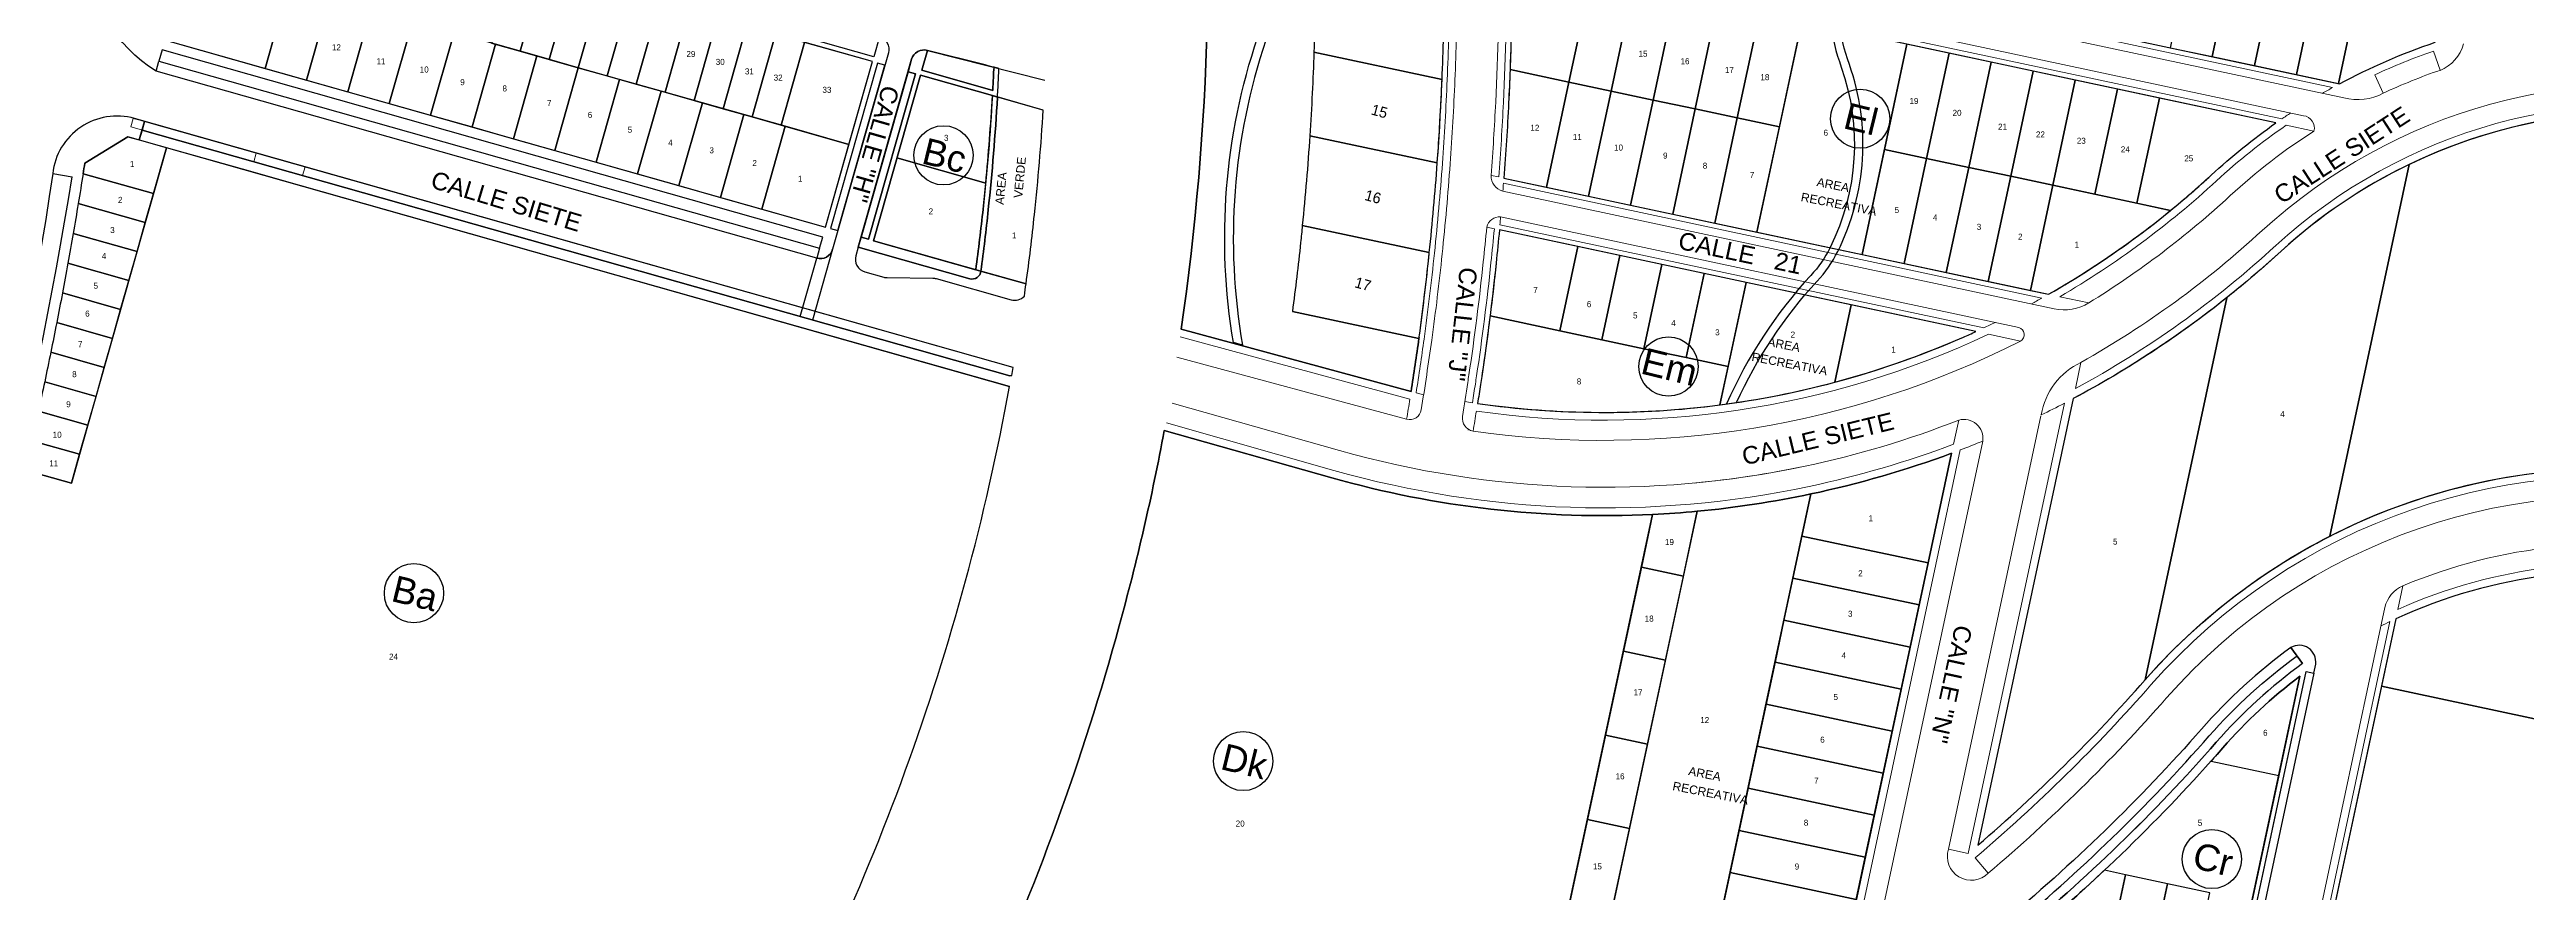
# Model space of a CAD drawing. Header units: millimetres. Extents: x 547073 to 557369, y 9424164 to 9429566.
# Drawn here: x 548852 to 549428, y 9428407 to 9428603 of the extents above; entities that cross this region are included whole.
import ezdxf

# ---------------------------------------------------------------- set-up
doc = ezdxf.new("R2010")
doc.units = ezdxf.units.MM
for name, color, linetype in [('--- VIAS', 9, 'Continuous'), ('lotes verdes', 84, 'Continuous'), ('NUMERACION', 1, 'Continuous'), ('TEXTO', 5, 'Continuous'), ('TEXTO-CATASTRO', 12, 'Continuous'), ('trazado vias 2', 9, 'Continuous'), ('VEREDAS PP', 9, 'Continuous')]:
    doc.layers.add(name, color=color, linetype=linetype)
for name, color, linetype, lineweight in [('MANZANAS', 1, 'Continuous', 30), ('polilinea lote', 201, 'Continuous', 25), ('trazado manzanas', 6, 'Continuous', 25), ('VENTANA', 2, 'Continuous', 20), ('VEREDAS', 140, 'Continuous', 20)]:
    doc.layers.add(name, color=color, linetype=linetype, lineweight=lineweight)
doc.layers.add('vereda', color=7, linetype='Continuous', lineweight=25, true_color=0xb4b4b4)
doc.styles.add('KBYOZ', font='micross.ttf')

# ---------------------------------------------------------------- blocks, each defined once
blk = doc.blocks.new('2368')
at = {"layer": '--- VIAS'}
for points in [[(6691.35, 1986.98, -0.131043), (6642.45, 1998.33, 0.22568), (6593.68, 2000.51, -0.147254), (6530.25, 1993.7, 0.193042), (6475.95, 1982.93, -0.253579), (6430.45, 1979.25, 0.521623), (6415.12, 1969.96, -0.135231), (6402.34, 1932.93, 0.240088), (6393.93, 1868.7, -0.213974), (6389.39, 1812.39, 0.25735), (6389.48, 1761.12, -0.210596), (6395.62, 1693.31, 0.124924), (6390.2, 1622.39), (6388.07, 1623, -0.123259), (6393.72, 1693.95, 0.210596), (6387.73, 1760.15, -0.083733), (6381.64, 1777.44, -0.083733)], [(6526.21, 1708.56, 0.09628), (6529.38, 1687.01, -0.202923), (6526.76, 1645.05, -0.070812), (6522.29, 1638.58, 0.082783), (6502.7, 1608.7), (6505.04, 1609.03, -0.079827), (6523.76, 1637.23, 0.070812), (6528.55, 1644.15, 0.202923), (6531.27, 1687.67, -0.09628), (6528.21, 1708.47, -0.157608)]]:
    blk.add_lwpolyline(points, format="xyb", dxfattribs=at)

msp = doc.modelspace()

# ---------------------------------------------------------------- linework, layer by layer
msp.add_lwpolyline([(549375.283, 9428457.084), (549370.349, 9428433.972), (549364.086, 9428404.633), (549359.91, 9428385.074), (549311.224, 9428395.467, 0.0391846), (549357.357, 9428440.417, -0.0508897), (549375.283, 9428457.084)], format="xyb", close=True)
at = {"layer": 'lotes verdes'}
msp.add_lwpolyline([(548867.009, 9428629.238, -0.0050226), (548866.155, 9428619.915, 0.1195259), (548873.479, 9428606.616), (548902.314, 9428598.443), (548913.221, 9428636.928), (548889.169, 9428643.745), (548883.715, 9428624.503)], format="xyb", close=True, dxfattribs=at)
at = {"layer": 'MANZANAS', "color": 1}
for centre in [(549273.048, 9428586.742), (549228.514, 9428529.085), (549129.684, 9428437.353)]:
    msp.add_circle(centre, 6.888, dxfattribs=at)
at = {"layer": 'MANZANAS'}
for centre in [(549060, 9428578.221), (548936.928, 9428476.393), (549354.837, 9428414.562)]:
    msp.add_circle(centre, 6.888, dxfattribs=at)
at = {"layer": 'polilinea lote'}
for points in [[(549146.449, 9428622.593, -0.0083501), (549146.105, 9428602.216, -0.0039121), (549145.71, 9428592.675, -0.0040571), (549145.143, 9428582.789, -0.0085921), (549143.412, 9428561.89, -0.0016243), (549143.005, 9428557.946, -0.0075977), (549141.102, 9428541.932), (549170.523, 9428535.652, 0.0000947), (549170.552, 9428535.862, -0.0000935), (549170.523, 9428535.652), (549170.523, 9428535.652, -0.003815), (549168.694, 9428523.32), (549115.228, 9428537.784, 0.0603154), (549118.782, 9428679.418, -0.0871005)], [(549012.254, 9428351.09, 0.0844974), (549075.368, 9428524.45), (548989.095, 9428548.902), (548910.395, 9428571.208), (548899.042, 9428574.426), (548879.415, 9428579.988), (548876.628, 9428570.156), (548873.841, 9428560.323), (548871.054, 9428550.49), (548868.267, 9428540.658), (548865.481, 9428530.825), (548862.694, 9428520.992), (548859.907, 9428511.16), (548857.3, 9428501.962), (548846.529, 9428505.014)]]:
    msp.add_lwpolyline(points, format="xyb", dxfattribs=at)
for points in [[(548967.099, 9428621.657), (548960.364, 9428623.566), (548954.911, 9428604.324), (548961.645, 9428602.415)], [(549360.134, 9428625.617), (549350.355, 9428627.705), (549345.135, 9428603.256), (549354.915, 9428601.168)], [(549369.914, 9428623.529), (549360.134, 9428625.617), (549354.915, 9428601.168), (549364.694, 9428599.08)], [(549379.693, 9428621.441), (549369.914, 9428623.529), (549364.694, 9428599.08), (549374.474, 9428596.992)], [(548917.389, 9428614.959), (548907.767, 9428617.686), (548902.314, 9428598.443), (548911.935, 9428595.717)], [(548973.834, 9428619.748), (548967.099, 9428621.657), (548961.645, 9428602.415), (548968.38, 9428600.506)], [(548980.568, 9428617.839), (548973.834, 9428619.748), (548968.38, 9428600.506), (548975.115, 9428598.597)], [(548987.303, 9428615.931), (548980.568, 9428617.839), (548975.115, 9428598.597), (548981.849, 9428596.689)], [(549220.385, 9428617.621), (549210.606, 9428619.709), (549205.387, 9428595.26), (549215.166, 9428593.172)], [(549230.165, 9428615.533), (549220.385, 9428617.621), (549215.166, 9428593.172), (549224.946, 9428591.084)], [(549389.473, 9428619.353), (549379.693, 9428621.441), (549374.474, 9428596.992), (549384.254, 9428594.904)], [(548927.01, 9428612.232), (548917.389, 9428614.959), (548911.935, 9428595.717), (548921.556, 9428592.99)], [(548936.631, 9428609.505), (548927.01, 9428612.232), (548921.556, 9428592.99), (548931.177, 9428590.263)], [(548994.038, 9428614.022), (548987.303, 9428615.931), (548981.849, 9428596.689), (548988.584, 9428594.78)], [(549000.773, 9428612.113), (548994.038, 9428614.022), (548988.584, 9428594.78), (548995.319, 9428592.871)], [(549007.507, 9428610.204), (549000.773, 9428612.113), (548995.319, 9428592.871), (549002.054, 9428590.962)], [(549239.945, 9428613.445), (549230.165, 9428615.533), (549224.946, 9428591.084), (549234.725, 9428588.996)], [(549249.724, 9428611.357), (549239.945, 9428613.445), (549234.725, 9428588.996), (549244.505, 9428586.908)], [(549259.504, 9428609.269), (549249.724, 9428611.357), (549244.505, 9428586.908), (549254.284, 9428584.82)], [(548946.252, 9428606.778), (548936.631, 9428609.505), (548931.177, 9428590.263), (548940.798, 9428587.536)], [(548955.873, 9428604.051), (548946.252, 9428606.778), (548940.798, 9428587.536), (548950.419, 9428584.809)], [(549014.242, 9428608.295), (549007.507, 9428610.204), (549002.054, 9428590.962), (549008.788, 9428589.053)], [(549020.977, 9428606.387), (549014.242, 9428608.295), (549008.788, 9428589.053), (549015.523, 9428587.145)], [(549027.711, 9428604.478), (549020.977, 9428606.387), (549015.523, 9428587.145), (549022.258, 9428585.236)], [(549283.953, 9428604.049), (549259.504, 9428609.269), (549249.065, 9428560.371), (549273.514, 9428555.151)], [(548965.494, 9428601.324), (548955.873, 9428604.051), (548950.419, 9428584.809), (548960.04, 9428582.082)], [(548975.115, 9428598.597), (548965.494, 9428601.324), (548960.04, 9428582.082), (548969.661, 9428579.355)], [(549043.49, 9428600.006), (549027.711, 9428604.478), (549022.258, 9428585.236), (549038.036, 9428580.764)], [(549293.732, 9428601.961), (549283.953, 9428604.049), (549278.733, 9428579.6), (549288.513, 9428577.512)], [(549303.512, 9428599.873), (549293.732, 9428601.961), (549288.513, 9428577.512), (549298.292, 9428575.424)], [(549313.291, 9428597.785), (549303.512, 9428599.873), (549298.292, 9428575.424), (549308.072, 9428573.336)], [(548984.736, 9428595.871), (548975.115, 9428598.597), (548969.661, 9428579.355), (548979.282, 9428576.628)], [(548994.357, 9428593.144), (548984.736, 9428595.871), (548979.282, 9428576.628), (548988.903, 9428573.902)], [(549215.166, 9428593.172), (549205.387, 9428595.26), (549200.167, 9428570.811), (549209.947, 9428568.723)], [(549323.071, 9428595.697), (549313.291, 9428597.785), (549308.072, 9428573.336), (549317.852, 9428571.248)], [(549332.85, 9428593.609), (549323.071, 9428595.697), (549317.852, 9428571.248), (549327.631, 9428569.16)], [(549003.978, 9428590.417), (548994.357, 9428593.144), (548988.903, 9428573.902), (548998.524, 9428571.175)], [(549013.599, 9428587.69), (549003.978, 9428590.417), (548998.524, 9428571.175), (549008.145, 9428568.448)], [(549224.946, 9428591.084), (549215.166, 9428593.172), (549209.947, 9428568.723), (549219.726, 9428566.635)], [(549234.725, 9428588.996), (549224.946, 9428591.084), (549219.726, 9428566.635), (549229.506, 9428564.547)], [(549244.505, 9428586.908), (549234.725, 9428588.996), (549229.506, 9428564.547), (549239.285, 9428562.459)], [(549342.63, 9428591.521), (549332.85, 9428593.609), (549327.631, 9428569.16), (549337.411, 9428567.072)], [(549023.22, 9428584.963), (549013.599, 9428587.69), (549008.145, 9428568.448), (549017.766, 9428565.721)], [(549038.036, 9428580.764), (549023.22, 9428584.963), (549017.766, 9428565.721), (549032.582, 9428561.522)], [(549254.284, 9428584.82), (549244.505, 9428586.908), (549239.285, 9428562.459), (549249.065, 9428560.371)], [(549288.513, 9428577.512), (549278.733, 9428579.6), (549273.514, 9428555.151), (549283.294, 9428553.063)], [(549298.292, 9428575.424), (549288.513, 9428577.512), (549283.294, 9428553.063), (549293.073, 9428550.975)], [(549308.072, 9428573.336), (549298.292, 9428575.424), (549293.073, 9428550.975), (549302.853, 9428548.887)], [(549308.072, 9428573.336), (549302.853, 9428548.887), (549312.632, 9428546.799), (549317.852, 9428571.248)], [(549217.221, 9428554.9), (549207.441, 9428556.988), (549203.266, 9428537.428), (549213.046, 9428535.34)], [(549227.001, 9428552.811), (549217.221, 9428554.9), (549213.046, 9428535.34), (549222.825, 9428533.252)], [(549236.78, 9428550.723), (549227.001, 9428552.811), (549222.825, 9428533.252), (549232.605, 9428531.164)], [(549246.56, 9428548.635), (549236.78, 9428550.723), (549232.605, 9428531.164), (549242.384, 9428529.076)], [(549259.539, 9428489.688), (549257.452, 9428479.908), (549286.791, 9428473.645), (549288.878, 9428483.425)], [(549231.987, 9428480.372), (549222.208, 9428482.46), (549218.032, 9428462.901), (549227.812, 9428460.813)], [(549286.791, 9428473.645), (549257.452, 9428479.908), (549255.364, 9428470.129), (549284.703, 9428463.865)], [(549284.703, 9428463.865), (549255.364, 9428470.129), (549253.276, 9428460.349), (549282.615, 9428454.086)], [(549227.812, 9428460.813), (549218.032, 9428462.901), (549213.857, 9428443.341), (549223.637, 9428441.254)], [(549282.615, 9428454.086), (549253.276, 9428460.349), (549251.189, 9428450.569), (549280.528, 9428444.306)], [(549251.189, 9428450.569), (549249.101, 9428440.79), (549278.44, 9428434.526), (549280.528, 9428444.306)], [(549537.973, 9428424.054), (549394.212, 9428454.744), (549364.058, 9428313.492), (549481.151, 9428157.882)], [(549223.637, 9428441.254), (549213.857, 9428443.341), (549209.681, 9428423.782), (549219.461, 9428421.694)], [(549278.44, 9428434.526), (549249.101, 9428440.79), (549247.013, 9428431.01), (549276.352, 9428424.747)], [(549247.013, 9428431.01), (549244.925, 9428421.23), (549274.264, 9428414.967), (549276.352, 9428424.747)], [(549219.461, 9428421.694), (549209.681, 9428423.782), (549205.506, 9428404.223), (549215.286, 9428402.135)], [(549244.925, 9428421.23), (549242.838, 9428411.451), (549272.177, 9428405.188), (549274.264, 9428414.967)], [(549242.838, 9428411.451), (549240.75, 9428401.671), (549270.089, 9428395.408), (549272.177, 9428405.188)], [(549344.527, 9428408.809), (549334.747, 9428410.896), (549330.571, 9428391.337), (549340.351, 9428389.249)], [(549354.306, 9428406.721), (549344.527, 9428408.809), (549340.351, 9428389.249), (549350.131, 9428387.162)]]:
    msp.add_lwpolyline(points, close=True, dxfattribs=at)
for points in [[(549176.416, 9428616.196), (549146.449, 9428622.593, -0.0083501), (549146.105, 9428602.216), (549175.886, 9428595.859, 0.0079448)], [(549210.606, 9428619.709), (549192.148, 9428623.65, -0.0097086), (549191.691, 9428598.185), (549205.387, 9428595.26)], [(549389.473, 9428619.353), (549384.254, 9428594.904), (549384.483, 9428594.855, -0.0419202), (549406.753, 9428604.5), (549409.032, 9428615.177)], [(549175.674, 9428591.2, 0.001821), (549175.886, 9428595.859), (549146.105, 9428602.216, -0.0039121), (549145.71, 9428592.675, -0.0040571), (549145.143, 9428582.789), (549174.778, 9428576.463, 0.0057656)], [(549071.375, 9428592.102), (549054.65, 9428596.843), (549049.197, 9428577.6), (549069.823, 9428571.754, 0.0095187)], [(549205.387, 9428595.26), (549191.691, 9428598.185, -0.0029649), (549191.354, 9428590.413, -0.0066781), (549190.258, 9428572.927), (549200.167, 9428570.811)], [(549083.197, 9428588.752), (549071.375, 9428592.102, -0.0123478), (549069.213, 9428565.72, -0.0066238), (549067.517, 9428551.62), (549079.196, 9428548.31, 0.0086767), (549081.145, 9428564.445, 0.0111293)], [(549369.699, 9428585.741), (549342.63, 9428591.521), (549337.411, 9428567.072), (549345.222, 9428565.404, 0.0150637), (549354.684, 9428573.625, -0.0333058)], [(549491.676, 9428499.369), (549508.802, 9428579.594), (549508.802, 9428579.594), (549508.802, 9428579.594), (549478.877, 9428585.984, 0.1630673), (549400.686, 9428576.081), (549382.236, 9428489.656, -0.1662436), (549474.828, 9428502.962), (549491.676, 9428499.369), (549491.676, 9428499.369)], [(548879.415, 9428579.988), (548870.437, 9428582.533), (548860.407, 9428576.399, -0.0006391), (548860.022, 9428573.948), (548876.388, 9428569.309), (548876.388, 9428569.309)], [(549174.778, 9428576.463), (549145.143, 9428582.789, -0.0085921), (549143.412, 9428561.89), (549172.923, 9428555.59, 0.0081833)], [(549069.823, 9428571.754), (549049.197, 9428577.6), (549043.743, 9428558.358), (549067.517, 9428551.62, 0.0066238), (549069.213, 9428565.72, 0.0028288)], [(548876.388, 9428569.309), (548860.022, 9428573.948, -0.0018144), (548858.894, 9428566.991), (548874.479, 9428562.574)], [(549317.852, 9428571.248), (549312.632, 9428546.799), (549316.858, 9428545.896, 0.0414325), (549345.222, 9428565.404)], [(549400.686, 9428576.081, 0.072805), (549370.92, 9428555.951, -0.0179444), (549358.285, 9428545.104), (549339.315, 9428456.243, -0.0949146), (549382.236, 9428489.656)], [(548874.479, 9428562.574), (548858.894, 9428566.991, -0.001813), (548857.717, 9428560.049), (548872.57, 9428555.84), (548874.479, 9428562.574)], [(548872.57, 9428555.84), (548857.717, 9428560.049, -0.0018116), (548856.49, 9428553.121), (548870.662, 9428549.105), (548870.662, 9428549.105)], [(549172.84, 9428554.811, 0.0003058), (549172.923, 9428555.59), (549143.412, 9428561.89, -0.0016243), (549143.005, 9428557.946, -0.0075977), (549141.102, 9428541.932), (549170.523, 9428535.652, 0.0086051)], [(549207.441, 9428556.988), (549189.23, 9428560.876, -0.0029517), (549188.454, 9428553.171, -0.0053604), (549187.049, 9428540.891), (549203.266, 9428537.428)], [(548870.662, 9428549.105), (548856.49, 9428553.121, -0.0018103), (548855.214, 9428546.207), (548868.753, 9428542.37)], [(549271.009, 9428543.415), (549246.56, 9428548.635), (549240.486, 9428520.183, 0.0327256), (549267.176, 9428525.463)], [(548868.753, 9428542.37), (548855.214, 9428546.207, -0.0018091), (548853.889, 9428539.307), (548866.844, 9428535.635), (548868.753, 9428542.37)], [(549299.97, 9428537.232), (549271.009, 9428543.415), (549267.176, 9428525.463, 0.0381014), (549297.061, 9428535.931, 0.003828)], [(549358.285, 9428545.104, -0.0460923), (549322.603, 9428521.656), (549300.425, 9428417.763, 0.0353341), (549339.315, 9428456.243)], [(548866.844, 9428535.635), (548853.889, 9428539.307, -0.001808), (548852.515, 9428532.421), (548864.935, 9428528.901), (548864.935, 9428528.901)], [(549222.825, 9428533.252), (549213.046, 9428535.34), (549203.266, 9428537.428), (549187.049, 9428540.891, -0.0061901), (549185.1, 9428526.751, -0.0007083), (549184.821, 9428524.914, -0.0017048), (549184.147, 9428520.516, 0.0680065), (549240.486, 9428520.183), (549242.384, 9428529.076), (549232.605, 9428531.164)], [(548864.935, 9428528.901), (548852.515, 9428532.421, -0.0018071), (548851.092, 9428525.548), (548863.026, 9428522.166)], [(548863.026, 9428522.166), (548851.092, 9428525.548, -0.0018062), (548849.62, 9428518.69), (548861.118, 9428515.431)], [(548861.118, 9428515.431), (548849.62, 9428518.69, -0.0018054), (548848.099, 9428511.845), (548859.209, 9428508.697)], [(549224.822, 9428494.705), (549224.822, 9428494.705, -0.0813874), (549150.253, 9428503.225), (549111.336, 9428514.255, -0.0212588), (549100.841, 9428468.785), (549100.841, 9428468.785, -0.0411001), (549068.031, 9428378.43), (549068.031, 9428378.43, -0.0185083), (549049.836, 9428342.16, 0.1285786), (549194.991, 9428354.966), (549224.822, 9428494.705), (549224.822, 9428494.705), (549224.822, 9428494.705), (549224.822, 9428494.705), (549224.822, 9428494.705)], [(548859.209, 9428508.697), (548848.099, 9428511.845, -0.0018047), (548846.529, 9428505.014), (548857.3, 9428501.962)], [(549294.327, 9428508.947, -0.0367254), (549261.627, 9428499.467), (549259.539, 9428489.688), (549288.878, 9428483.425)], [(549206.12, 9428359.202), (549206.12, 9428359.202, 0.0257764), (549234.488, 9428372.34), (549261.627, 9428499.467, -0.0288156), (549235.205, 9428495.444), (549215.286, 9428402.135), (549205.506, 9428404.223), (549203.418, 9428394.443), (549213.198, 9428392.355), (549206.12, 9428359.202)], [(549235.205, 9428495.444, -0.011215), (549224.822, 9428494.705), (549222.208, 9428482.46), (549231.987, 9428480.372)], [(549546.323, 9428463.166), (549470.108, 9428479.429, 0.1552539), (549397.558, 9428470.421), (549394.212, 9428454.744), (549537.973, 9428424.054)], [(549375.283, 9428457.084, 0.0508897), (549357.357, 9428440.417, -0.0025056), (549354.622, 9428437.33), (549370.349, 9428433.972)], [(549334.747, 9428410.896), (549329.847, 9428411.942, -0.0151066), (549311.224, 9428395.467), (549330.571, 9428391.337)]]:
    msp.add_lwpolyline(points, format="xyb", close=True, dxfattribs=at)
msp.add_lwpolyline([(549170.523, 9428535.652), (549141.102, 9428541.932)], dxfattribs=at)
at = {"layer": 'trazado manzanas'}
for points in [[(549172.213, 9428734.48, -0.0089404), (549172.924, 9428754.779, -0.0088899), (549174.349, 9428774.925, -0.0088513), (549176.48, 9428794.921, -0.0088242), (549179.307, 9428814.768, -0.0088083), (549182.825, 9428834.468, -0.0088033), (549187.033, 9428854.02, -0.0112763), (549193.424, 9428878.828), (549164.549, 9428886.965), (549140.486, 9428893.746, 0.0871005), (549118.782, 9428679.418, -0.0603154), (549115.228, 9428537.784), (549168.694, 9428523.32, 0.003815), (549170.523, 9428535.652, 0.0088357), (549172.923, 9428555.59, 0.0081833), (549174.778, 9428576.463, 0.0075867), (549175.886, 9428595.859, 0.0079448), (549176.416, 9428616.196, 0.0079964), (549176.296, 9428636.673, 0.0080574), (549175.513, 9428657.29, 0.008064), (549174.052, 9428678.053, -0.0093285), (549172.696, 9428699.407, -0.0051716), (549172.293, 9428711.149, -0.0102697)], [(549414.251, 9428639.626), (549189.074, 9428687.704, 0.0043598), (549189.804, 9428678.1, -0.0160918), (549192.015, 9428635.949), (549384.483, 9428594.855, -0.0419202), (549406.753, 9428604.5)], [(548868.225, 9428649.681, -0.0160115), (548866.155, 9428619.915, 0.1195259), (548873.479, 9428606.616), (549032.582, 9428561.522), (549043.49, 9428600.006)], [(549369.699, 9428585.741), (549192.148, 9428623.65, -0.0126739), (549191.354, 9428590.413, -0.0066781), (549190.258, 9428572.927), (549316.858, 9428545.896, 0.0565315), (549354.684, 9428573.625, -0.0333058)], [(549083.197, 9428588.752), (549054.65, 9428596.843), (549043.743, 9428558.358), (549079.196, 9428548.31, 0.0086767), (549081.145, 9428564.445, 0.0111293)], [(549547.921, 9428571.242), (549478.877, 9428585.984, 0.2387063), (549370.92, 9428555.951, -0.0640897), (549322.603, 9428521.656), (549300.425, 9428417.763, 0.035334), (549339.315, 9428456.243, -0.2653453), (549474.828, 9428502.962), (549530.796, 9428491.024)], [(549297.061, 9428535.931, 0.003828), (549299.97, 9428537.232), (549189.23, 9428560.876, -0.0029517), (549188.454, 9428553.171, -0.0115508), (549185.1, 9428526.751, -0.0007083), (549184.821, 9428524.914, -0.0017048), (549184.147, 9428520.516, 0.1395951)], [(549546.323, 9428463.166), (549470.108, 9428479.429, 0.1552539), (549397.558, 9428470.421), (549364.058, 9428313.492), (549481.151, 9428157.882)], [(549373.209, 9428463.763), (549375.914, 9428460.042, 0.0555693), (549355.854, 9428441.736, -0.0401476), (549308.732, 9428395.999), (549305.803, 9428399.546, 0.6527391), (549307.316, 9428393.234), (549309.671, 9428392.731), (549310.047, 9428394.492), (549359.66, 9428383.9), (549359.284, 9428382.14, 0.3976626), (549362.844, 9428384.448), (549361.084, 9428384.823), (549376.742, 9428458.17), (549378.502, 9428457.794), (549378.948, 9428459.884, 0.6199939), (549373.209, 9428463.763)], [(549307.331, 9428397.696, 0.0401476), (549354.2, 9428443.186, -0.0555693), (549374.621, 9428461.822), (549373.209, 9428463.763, 0.0555693), (549352.395, 9428444.769, -0.0401476), (549305.803, 9428399.546)], [(549375.283, 9428457.084, 0.0508897), (549357.357, 9428440.417, -0.0391846), (549311.224, 9428395.467), (549359.91, 9428385.074)], [(549375.283, 9428457.084, 0.0508897), (549357.357, 9428440.417, -0.0391846), (549311.224, 9428395.467), (549359.91, 9428385.074)]]:
    msp.add_lwpolyline(points, format="xyb", close=True, dxfattribs=at)
msp.add_lwpolyline([(549049.836, 9428342.16, 0.0185083), (549068.031, 9428378.43, 0.0411001), (549100.841, 9428468.785, 0.0212588), (549111.336, 9428514.255), (549150.253, 9428503.225, 0.0813874), (549224.822, 9428494.705, 0.011215), (549235.205, 9428495.444, 0.0288156), (549261.627, 9428499.467, 0.0367182), (549294.327, 9428508.947), (549288.878, 9428483.425), (549269.792, 9428394.017, -0.0105413), (549256.199, 9428384.949, -0.0205482), (549234.488, 9428372.34, -0.0257764), (549206.12, 9428359.202, -0.0093933), (549194.991, 9428354.966, -0.1285786), (549049.836, 9428342.16, -0.7842016)], format="xyb", dxfattribs=at)
msp.add_lwpolyline([(549362.844, 9428384.448), (549361.084, 9428384.823), (549376.742, 9428458.17), (549378.502, 9428457.794), (549362.844, 9428384.448)], close=True, dxfattribs=at)
at = {"layer": 'trazado vias 2'}
for p, q in [((548860.407, 9428576.399), (548870.437, 9428582.533)), ((548870.437, 9428582.533), (548873.069, 9428581.787)), ((548874.296, 9428586.116), (548871.959, 9428586.779)), ((548873.069, 9428581.787), (548874.296, 9428586.116)), ((548852.956, 9428573.962), (548857.471, 9428573.242))]:
    msp.add_line(p, q, dxfattribs=at)
for points in [[(549047.194, 9428602.074), (549034.242, 9428556.374, -0.4142136), (549030.537, 9428554.306), (548876.978, 9428597.829, -0.2248928), (548859.976, 9428624.562, 0.0159813), (548861.76, 9428653.868, -0.4886672), (548865.576, 9428656.668), (549045.126, 9428605.778, -0.4142136)], [(548868.415, 9428655.863), (549045.126, 9428605.778), (549043.817, 9428601.16), (548868.269, 9428650.916, 0.0026555)], [(549072.799, 9428596.266, 0.0010071), (549072.901, 9428598.428, 0.0268594), (549071.755, 9428598.717, 0.0151039), (549071.6, 9428596.325, -0.0013988), (549071.444, 9428593.33), (549054.978, 9428597.997), (549056.286, 9428602.615), (549056.286, 9428602.615, 0.4142136), (549052.582, 9428600.547), (549051.764, 9428597.661), (549053.496, 9428597.17), (549042.588, 9428558.686), (549040.857, 9428559.176), (549040.202, 9428556.867), (549066.14, 9428549.516, 0.4706615), (549068.68, 9428551.291), (549043.743, 9428558.358), (549054.65, 9428596.842), (549071.375, 9428592.102), (549072.558, 9428591.767, 0.0020967)], [(549071.6, 9428596.325, -0.0151039), (549071.755, 9428598.717, -0.0151697), (549069.678, 9428599.24), (549056.286, 9428602.615), (549054.978, 9428597.997), (549071.444, 9428593.33, 0.0013988)], [(549072.558, 9428591.767), (549071.375, 9428592.102, -0.0123478), (549069.213, 9428565.72, -0.0066238), (549067.517, 9428551.62), (549068.702, 9428551.284, 0.0078642), (549070.404, 9428565.573, 0.0122326)], [(549083.197, 9428588.752), (549072.558, 9428591.767, -0.0122326), (549070.404, 9428565.573, -0.0078642), (549068.702, 9428551.284), (549079.196, 9428548.31, 0.0086767), (549081.145, 9428564.445, 0.0111293)], [(548874.296, 9428586.116), (548873.723, 9428584.096), (549075.41, 9428526.932), (549075.854, 9428527.049, 0.0008611), (549076.176, 9428528.898)], [(549030.537, 9428554.306, 0.4142136), (549034.242, 9428556.374), (549029.579, 9428539.922), (549026.692, 9428540.74), (549030.537, 9428554.306)], [(549040.202, 9428556.867), (549039.629, 9428554.847, 0.4142136), (549041.698, 9428551.143), (549046.122, 9428549.889, 0.066662), (549046.91, 9428549.775), (549057.508, 9428549.67, -0.066662), (549058.296, 9428549.556), (549075.741, 9428544.612, 0.2874111), (549078.799, 9428545.503, 0.0015132), (549079.196, 9428548.31), (549068.68, 9428551.291, -0.4706615), (549066.14, 9428549.516)]]:
    msp.add_lwpolyline(points, format="xyb", close=True, dxfattribs=at)
for points in [[(548877.633, 9428600.138), (549031.192, 9428556.615), (549030.537, 9428554.306), (548876.978, 9428597.829)], [(548878.369, 9428602.735), (548877.633, 9428600.138), (549031.192, 9428556.615), (549031.928, 9428559.213)], [(549044.644, 9428599.678), (549033.737, 9428561.194), (549035.469, 9428560.703), (549046.376, 9428599.188)], [(549053.496, 9428597.17), (549051.764, 9428597.661), (549040.857, 9428559.176), (549042.588, 9428558.686)]]:
    msp.add_lwpolyline(points, close=True, dxfattribs=at)
for points in [[(549040.202, 9428556.867), (549052.582, 9428600.547, -0.4142136), (549056.286, 9428602.615), (549083.586, 9428595.735, 0)], [(549076.176, 9428528.898), (548871.959, 9428586.779, 0.4644153), (548852.956, 9428573.962)], [(548852.956, 9428573.962, -0.0485642), (548811.594, 9428406.489, -0.0019752), (548811.133, 9428405.191, 0.4345889), (548813.138, 9428401.289), (549009.299, 9428345.691)]]:
    msp.add_lwpolyline(points, format="xyb", dxfattribs=at)
for points in [[(548873.887, 9428584.673), (548873.069, 9428581.787)], [(549075.817, 9428527.04), (549075.41, 9428526.932), (548873.723, 9428584.096), (548873.069, 9428581.787), (549075.352, 9428524.454)]]:
    msp.add_lwpolyline(points, dxfattribs=at)
for centre, radius, start, end in [((548867.868, 9428572.347), 15, 74.175745, 173.819259), ((547901.035, 9428725.87), 970.947, 350.998018, 351.144479), ((547896.564, 9428726.906), 973.116, 340.797749, 350.914458)]:
    msp.add_arc(centre, radius, start, end, dxfattribs=at)
at = {"layer": 'VENTANA'}
msp.add_lwpolyline([(548913.221, 9428636.928), (548902.314, 9428598.443)], dxfattribs=at)
at = {"layer": 'VEREDAS'}
for p, q in [((549192.038, 9428634.717), (549382.865, 9428593.973)), ((549192.07, 9428632.87), (549385.513, 9428591.568)), ((549376.109, 9428587.44), (549192.136, 9428626.721)), ((549371.051, 9428586.68), (549192.145, 9428624.878)), ((549406.315, 9428602.449), (549407.848, 9428598.006)), ((549394.662, 9428592.682), (549392.681, 9428596.944)), ((548900.268, 9428578.753), (548872.927, 9428586.502)), ((549378.554, 9428583.851), (549372.113, 9428585.226)), ((548911.048, 9428573.513), (548989.745, 9428551.198)), ((548990.318, 9428553.218), (548911.237, 9428575.643)), ((549187.298, 9428573.559), (549189.074, 9428573.18)), ((549190.165, 9428571.72), (549315.285, 9428545.005)), ((549190.022, 9428569.91), (549318.17, 9428542.549)), ((549188.048, 9428561.128), (549186.276, 9428561.507)), ((549319.484, 9428545.336), (549326.217, 9428543.898)), ((549310.354, 9428535.015), (549302.9, 9428536.606)), ((549114.269, 9428531.31), (549167.66, 9428516.866)), ((549114.989, 9428535.984), (549168.413, 9428521.531)), ((549324.395, 9428530.051), (549323.096, 9428523.963)), ((549113.136, 9428520.605), (549152.053, 9428509.575)), ((549169.859, 9428523.004), (549171.607, 9428522.531)), ((549320.53, 9428520.566), (549298.175, 9428415.847)), ((549111.827, 9428515.987), (549150.744, 9428504.957)), ((549315.101, 9428517.65), (549293.579, 9428416.828)), ((549295.969, 9428516.639), (549294.773, 9428511.035)), ((549296.328, 9428509.7), (549290.639, 9428483.049)), ((549301.578, 9428511.779), (549295.235, 9428482.068)), ((549290.639, 9428483.049), (549271.958, 9428395.54)), ((549295.235, 9428482.068), (549277.639, 9428399.641)), ((549395.054, 9428473.06), (549361.587, 9428316.287)), ((549399.204, 9428478.128), (549398.026, 9428472.61)), ((549396.195, 9428469.783), (549363.102, 9428314.762)), ((549298.175, 9428415.847), (549293.579, 9428416.828)), ((549299.807, 9428414.87), (549302.847, 9428411.286))]:
    msp.add_line(p, q, dxfattribs=at)
for points in [[(549189.147, 9428624.291, -0.0129209), (549188.358, 9428590.561, -0.0065228), (549187.298, 9428573.559, -0.0065228)], [(548900.268, 9428578.753), (548872.927, 9428586.502, 0.0215438), (548871.67, 9428586.8), (548871.113, 9428584.833), (548899.696, 9428576.732), (548900.268, 9428578.753)], [(549186.276, 9428561.507, -0.0030872), (549185.471, 9428553.484, -0.0115528), (549182.133, 9428527.198, -0.0007104), (549181.854, 9428525.364, -0.0030616), (549180.628, 9428517.505, -0.0030616)], [(549188.048, 9428561.128, -0.0030057), (549187.261, 9428553.296, -0.0115516), (549183.913, 9428526.93, -0.0007091), (549183.634, 9428525.094, -0.0017107), (549182.959, 9428520.689, -0.0017107)], [(549181.966, 9428514.55, -0.000108), (549181.92, 9428514.272)], [(549546.699, 9428464.926), (549470.461, 9428481.194, 0.1524998), (549398.026, 9428472.61)]]:
    msp.add_lwpolyline(points, format="xyb", dxfattribs=at)
for points in [[(548990.318, 9428553.218), (548911.621, 9428575.534), (548911.048, 9428573.513), (548989.745, 9428551.198)], [(549301.785, 9428538.071), (549189.342, 9428562.079)], [(549309.927, 9428538.173), (549189.508, 9428563.884)]]:
    msp.add_lwpolyline(points, dxfattribs=at)
for centre, radius, start, end in [((548536.228, 9428622.689), 654.721, 357.179524, 0.106586), ((548536.228, 9428622.689), 641.421, 357.598174, 359.418956), ((548536.228, 9428622.689), 643.221, 357.598174, 359.418956), ((549453.035, 9428467.102), 143.183, 109.043974, 114.930128), ((549404.443, 9428606.508), 9.188, 291.818903, 345.253935), ((548536.228, 9428622.689), 641.421, 355.859456, 357.598174), ((548536.228, 9428622.689), 643.221, 355.859456, 357.598174), ((549454.56, 9428464.345), 130.546, 78.69519, 132.397689), ((549453.035, 9428467.102), 144.983, 118.945918, 120.01873), ((549453.035, 9428467.102), 138.483, 108.999201, 114.930128), ((548536.228, 9428622.689), 654.721, 355.663238, 357.179524), ((549454.56, 9428464.345), 125.846, 78.69519, 132.397689), ((549453.035, 9428467.102), 144.983, 123.44598, 124.434988), ((549388.651, 9428603.922), 12.746, 255.747868, 298.138186), ((549453.035, 9428467.102), 143.183, 124.413285, 132.715698), ((549453.035, 9428467.102), 138.483, 122.536194, 132.715698), ((549375.732, 9428584.556), 2.909, 345.96495, 82.549903), ((548536.228, 9428622.689), 641.421, 353.984188, 355.859456), ((548536.228, 9428622.689), 643.221, 353.984419, 355.859456), ((549190.874, 9428573.387), 3.58, 177.251017, 256.231103), ((548536.228, 9428622.689), 655.921, 355.384678, 355.543274), ((549213.536, 9428726.501), 209.871, 300.319619, 312.715698), ((549213.536, 9428726.501), 214.571, 301.677867, 312.715698), ((549189.222, 9428560.887), 3.011, 84.560425, 168.12716), ((548536.228, 9428622.689), 655.921, 354.698076, 354.856432), ((549213.536, 9428726.501), 225.571, 299.43649, 312.700658), ((548607.627, 9428613.516), 569.456, 352.124192, 354.149093), ((548607.627, 9428613.516), 571.256, 352.123999, 354.148833), ((549213.536, 9428726.501), 230.271, 298.4104, 312.700658), ((549213.536, 9428726.501), 208.071, 298.5192, 299.275474), ((549320.525, 9428553.174), 10.883, 257.503597, 301.536175), ((549213.536, 9428726.501), 209.871, 261.872444, 295.201337), ((549213.536, 9428726.501), 208.071, 295.09534, 295.908552), ((549309.51, 9428536.509), 1.716, 299.457805, 75.941127), ((548361.491, 9428649.338), 818.18, 351.1175, 352.001151), ((548361.491, 9428649.338), 819.98, 350.857716, 352.001286), ((549213.536, 9428726.501), 214.571, 261.847351, 296.821638), ((549331.343, 9428515.176), 16.418, 115.036541, 170.602049), ((548361.491, 9428649.338), 816.98, 350.66833, 350.999746), ((549168.413, 9428519.425), 2.668, 253.606825, 352.007661), ((549213.536, 9428726.501), 208.071, 261.053761, 261.549425), ((549213.536, 9428726.501), 232.071, 295.965915, 297.454054), ((549183.627, 9428517.082), 3.029, 171.969752, 260.125684), ((548539.539, 9428621.557), 652.478, 350.520611, 350.933412), ((549213.524, 9428726.545), 225.517, 281.960578, 291.443487), ((549297.192, 9428512.384), 4.428, 352.146779, 106.032162), ((549213.536, 9428726.501), 225.471, 254.175745, 281.959779), ((549213.524, 9428726.545), 230.317, 281.960578, 290.656868), ((549213.524, 9428726.545), 232.117, 290.899914, 292.293578), ((549213.536, 9428726.501), 230.271, 254.175745, 281.959753), ((549213.536, 9428726.501), 225.471, 275.357533, 281.959753), ((549447.989, 9428360.916), 142.759, 79.300531, 138.743367), ((549447.989, 9428360.916), 138.059, 79.300531, 138.743367), ((549447.989, 9428360.916), 126.959, 79.390476, 112.597963), ((549402.027, 9428471.583), 7.128, 113.337913, 168.040926), ((549447.989, 9428360.916), 120.559, 115.443248, 116.529395), ((549047.951, 9428711.823), 389.374, 310.302472, 318.743367), ((549047.951, 9428711.823), 394.074, 310.302472, 318.743367), ((549298.888, 9428415.187), 5.558, 162.823036, 315.421161)]:
    msp.add_arc(centre, radius, start, end, dxfattribs=at)
at = {"layer": 'VEREDAS PP'}
for p, q in [((549375.914, 9428460.042), (549373.209, 9428463.763)), ((549361.084, 9428384.823), (549376.742, 9428458.17)), ((549376.742, 9428458.17), (549378.502, 9428457.794))]:
    msp.add_line(p, q, dxfattribs=at)
msp.add_arc((549047.951, 9428711.822), 409.574, 309.547148, 318.743367, dxfattribs=at)

# ---------------------------------------------------------------- block references
at = {"layer": 'vereda', "color": 7, "lineweight": 30, "rotation": 0.016370502563584}
msp.add_blockref('2368', (542739.775, 9426909.833), dxfattribs=at)
msp.add_blockref('2368', (542739.775, 9426909.833), dxfattribs=at)

# ---------------------------------------------------------------- texts
at = {"layer": 'MANZANAS', "color": 1, "char_height": 6.1586, "width": 0.000285, "attachment_point": 5, "rotation": 346.270612, "style": 'KBYOZ'}
for s, insert in [('El', (549273.287, 9428586.673)), ('Em', (549228.752, 9428529.016)), ('Dk', (549129.923, 9428437.283))]:
    msp.add_mtext(s, dxfattribs=dict(at, insert=insert))
at = {"layer": 'MANZANAS', "char_height": 6.1586, "width": 0.000285, "attachment_point": 5, "rotation": 346.270612, "style": 'KBYOZ'}
for s, insert in [('Bc', (549060.239, 9428578.152)), ('Ba', (548937.167, 9428476.324)), ('Cr', (549355.076, 9428414.493))]:
    msp.add_mtext(s, dxfattribs=dict(at, insert=insert))
at = {"layer": 'NUMERACION', "color": 1, "char_height": 1.4, "attachment_point": 1, "rotation": 0.016371}
for s, insert in [('12', (548917.858, 9428604.041)), ('11', (548928.233, 9428600.811)), ('29', (549000.259, 9428602.496)), ('30', (549007.072, 9428600.651)), ('10', (548938.27, 9428598.877)), ('9', (548947.685, 9428595.934)), ('8', (548957.501, 9428594.479)), ('31', (549013.853, 9428598.436)), ('32', (549020.531, 9428596.996)), ('33', (549031.873, 9428594.149)), ('7', (548967.857, 9428591.097)), ('6', (548977.321, 9428588.329)), ('5', (548986.604, 9428584.865)), ('3', (549060.124, 9428582.982)), ('1', (548870.923, 9428576.925)), ('4', (548996.012, 9428581.848)), ('3', (549005.606, 9428580.099)), ('2', (549015.574, 9428577.138)), ('1', (549026.188, 9428573.489)), ('2', (548868.132, 9428568.557)), ('2', (549056.549, 9428565.881)), ('3', (548866.33, 9428561.544)), ('1', (549075.927, 9428560.291)), ('4', (548864.362, 9428555.5)), ('5', (548862.44, 9428548.597)), ('6', (548860.495, 9428542.11)), ('7', (548858.836, 9428535.002)), ('8', (548857.487, 9428528.025)), ('9', (548856.106, 9428521.034)), ('10', (548852.957, 9428513.949)), ('11', (548852.156, 9428507.278))]:
    msp.add_mtext_dynamic_manual_height_columns(s, width=3.30606, gutter_width=12.5, heights=[0], dxfattribs=dict(at, insert=insert))
at = {"layer": 'NUMERACION', "color": 1, "attachment_point": 1}
for s, insert, char_height, width, rotation in [('15', (549221.559, 9428602.541), 1.4, 3.30606, 0.016371), ('16', (549231.323, 9428600.801), 1.4, 3.30606, 0.016371), ('17', (549241.637, 9428598.756), 1.4, 3.30606, 0.016371), ('18', (549249.888, 9428597.098), 1.4, 3.30606, 0.016371), ('15', (549159.891, 9428590.174), 2.5, 3.30606, 344.602297), ('19', (549284.541, 9428591.559), 1.4, 3.30606, 0.016371), ('20', (549294.556, 9428588.792), 1.4, 3.30606, 0.016371), ('12', (549196.424, 9428585.327), 1.4, 3.30606, 0.016371), ('11', (549206.282, 9428583.172), 1.4, 3.30606, 0.016371), ('6', (549264.558, 9428584.18), 1.4, 1.94611, 0.016371), ('21', (549305.125, 9428585.587), 1.4, 3.30606, 0.016371), ('22', (549313.923, 9428583.782), 1.4, 3.30606, 0.016371), ('23', (549323.424, 9428582.298), 1.4, 3.30606, 0.016371), ('10', (549215.872, 9428580.726), 1.4, 3.30606, 0.016371), ('9', (549227.256, 9428578.851), 1.4, 1.94611, 0.016371), ('8', (549236.487, 9428576.509), 1.4, 1.94611, 0.016371), ('24', (549333.661, 9428580.308), 1.4, 3.30606, 0.016371), ('25', (549348.41, 9428578.216), 1.4, 3.30606, 0.016371), ('7', (549247.418, 9428574.321), 1.4, 1.94611, 0.016371), ('16', (549158.386, 9428570.284), 2.5, 3.30606, 344.602297), ('5', (549281.079, 9428566.205), 1.4, 1.94611, 0.016371), ('4', (549289.976, 9428564.461), 1.4, 1.94611, 0.016371), ('3', (549300.171, 9428562.284), 1.4, 1.94611, 0.016371), ('2', (549309.76, 9428560.007), 1.4, 1.94611, 0.016371), ('1', (549322.915, 9428558.163), 1.4, 1.94611, 0.016371), ('17', (549156.053, 9428549.98), 2.5, 3.30606, 344.602297), ('7', (549197.089, 9428547.577), 1.4, 1.94611, 0.016371), ('6', (549209.538, 9428544.307), 1.4, 1.94611, 0.016371), ('5', (549220.277, 9428541.684), 1.4, 1.94611, 0.016371), ('4', (549229.174, 9428539.94), 1.4, 1.94611, 0.016371), ('3', (549239.369, 9428537.763), 1.4, 1.94611, 0.016371), ('2', (549256.912, 9428537.227), 1.4, 1.94611, 0.016371), ('1', (549280.312, 9428533.745), 1.4, 1.94611, 0.016371), ('8', (549207.211, 9428526.337), 1.4, 1.94611, 0.016371), ('4', (549370.721, 9428518.768), 1.4, 1.94611, 0.016371), ('1', (549275.009, 9428494.507), 1.4, 1.94611, 0.016371), ('19', (549227.704, 9428488.983), 1.4, 1.94611, 0.016371), ('5', (549331.83, 9428489.093), 1.4, 1.94611, 0.016371), ('2', (549272.615, 9428481.738), 1.4, 1.94611, 0.016371), ('18', (549222.989, 9428471.189), 1.4, 1.94611, 0.016371), ('3', (549270.243, 9428472.3), 1.4, 1.94611, 0.016371), ('24', (548931.127, 9428462.331), 1.4, 1.94611, 0.016371), ('4', (549268.742, 9428462.604), 1.4, 1.94611, 0.016371), ('17', (549220.399, 9428454.06), 1.4, 1.94611, 0.016371), ('5', (549266.874, 9428452.948), 1.4, 1.94611, 0.016371), ('12', (549235.899, 9428447.586), 1.4, 1.94611, 0.016371), ('6', (549263.781, 9428443.02), 1.4, 1.94611, 0.016371), ('16', (549216.223, 9428434.5), 1.4, 1.94611, 0.016371), ('7', (549262.364, 9428433.514), 1.4, 1.94611, 0.016371), ('20', (549127.928, 9428423.513), 1.4, 1.94611, 0.016371), ('8', (549259.966, 9428423.709), 1.4, 1.94611, 0.016371), ('15', (549210.956, 9428413.548), 1.4, 1.94611, 0.016371), ('9', (549257.865, 9428413.52), 1.4, 1.94611, 0.016371)]:
    msp.add_mtext(s, dxfattribs=dict(at, insert=insert, char_height=char_height, width=width, rotation=rotation))
at = {"layer": 'NUMERACION', "char_height": 1.4, "width": 3.30606, "attachment_point": 1, "rotation": 0.016371}
for s, insert in [('6', (549366.721, 9428444.62)), ('5', (549351.552, 9428423.688))]:
    msp.add_mtext(s, dxfattribs=dict(at, insert=insert))
at = {"layer": 'TEXTO', "char_height": 2.8, "width": 62.81548, "attachment_point": 5, "style": 'KBYOZ'}
for s, insert, rotation in [('{\\H0.71429x;AREA \\P\\pxqc;         VERDE}^I^I      ', (549075.411, 9428570.333), 84.765228), ('{\\H0.71429x;AREA \\P\\pxqc;       RECREATIVA}^I^I      ', (549266.369, 9428569.306), 348.927379), ('{\\H0.71429x;AREA \\P\\pxqc;       RECREATIVA}^I^I      ', (549254.935, 9428532.145), 348.927379), ('{\\H0.71429x;AREA \\P\\pxqc;       RECREATIVA}^I^I      ', (549236.543, 9428432.328), 348.927379)]:
    msp.add_mtext(s, dxfattribs=dict(at, insert=insert, rotation=rotation))
at = {"layer": 'TEXTO-CATASTRO', "color": 7, "char_height": 4.08, "width": 0.00000000024, "attachment_point": 5, "style": 'KBYOZ'}
for s, insert, rotation in [('CALLE "H"', (549044.023, 9428580.879), 254.088022), ('CALLE SIETE', (549385.011, 9428578.272), 33.03377), ('CALLE SIETE', (549385.011, 9428578.272), 33.03377), ('CALLE   21', (549245.19, 9428555.482), 348.04248), ('CALLE "J"', (549180.589, 9428538.967), 263.697981), ('CALLE SIETE', (549263.243, 9428512.278), 13.588878), ('CALLE "N"', (549294.206, 9428455.23), 257.740278)]:
    msp.add_mtext(s, dxfattribs=dict(at, insert=insert, rotation=rotation))
at = {"layer": 'TEXTO-CATASTRO', "insert": (548958.396, 9428567.506), "char_height": 4.08, "width": 0.00000000024, "attachment_point": 5, "rotation": 343.247804, "style": 'KBYOZ'}
msp.add_mtext('CALLE SIETE', dxfattribs=at)
msp.add_mtext('CALLE SIETE', dxfattribs=at)

doc.saveas('drawing.dxf')
